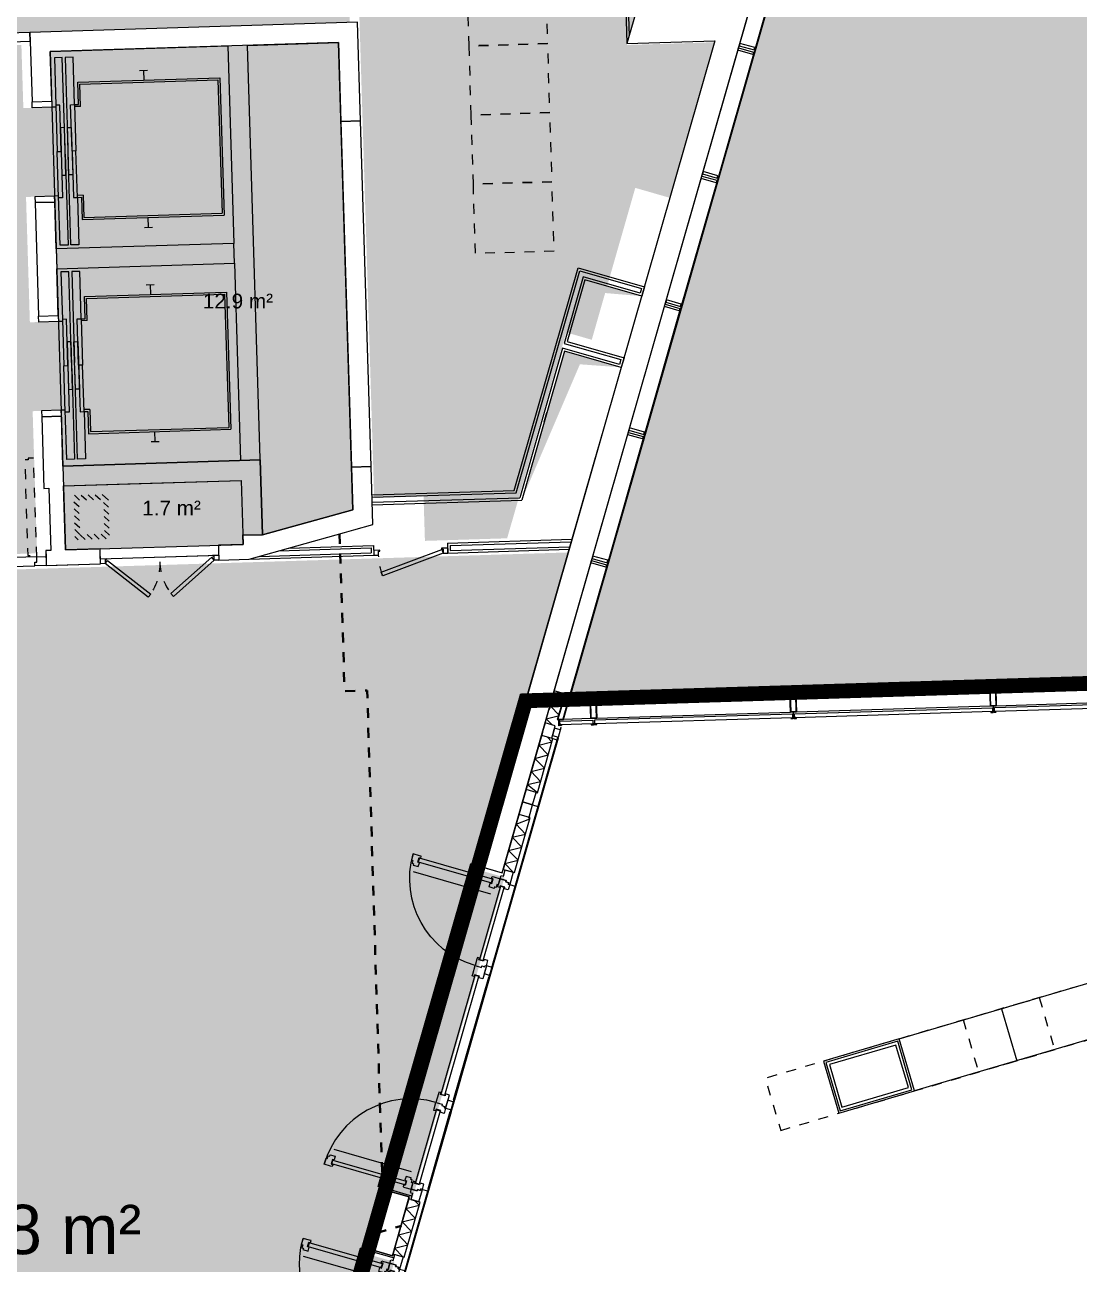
# Model space of a CAD drawing. Header units: metres. Extents: x 603172.4 to 603269.3, y 133210.7 to 133267.1.
# Drawn here: x 603221.47 to 603232.15, y 133244.41 to 133256.96 of the extents above; entities that cross this region are included whole.
import ezdxf
from ezdxf.enums import TextEntityAlignment as Align

# ---------------------------------------------------------------- set-up
doc = ezdxf.new("R2010")
doc.units = ezdxf.units.M
for name, pattern in [('AXES', [2, 1.25, -0.25, 0.25, -0.25]), ('DGN Style 1', [0.0601, 0.0001, -0.06]), ('DGN Style 2', [0.1, 0.06, -0.04]), ('DGN Style 4', [0.1601, 0.08, -0.04, 0.0001, -0.04])]:
    doc.linetypes.add(name, pattern=pattern)
for name, color, linetype in [('GEX_BAT_Archi', 251, 'Continuous'), ('GEX_EDS_sdp_2-tremie_su', 7, 'Continuous'), ('GEX_EDS_sdp_7-lt_su', 7, 'Continuous')]:
    doc.layers.add(name, color=color, linetype=linetype)
for name, color, linetype, true_color in [('GEX_EDS_sdp_1-bureau', 1, 'AXES', 0xff0000), ('GEX_EDS_sdp_2-tremie', 7, 'Continuous', 0xffff7f), ('GEX_EDS_sdp_7-lt', 150, 'Continuous', 0x007fff), ('GEX_EDS_sdp_SDP_su', 1, 'Continuous', 0xff0000), ('GEX_EDS_su_bureau', 7, 'Continuous', 0xffdf7f), ('GEX_EDS_su_circ_gene', 7, 'Continuous', 0x33cc00), ('GEX_EDS_su_ltp', 7, 'Continuous', 0x7e87d7)]:
    doc.layers.add(name, color=color, linetype=linetype, true_color=true_color)
doc.styles.add('SURF', font='swissl.ttf')

# ---------------------------------------------------------------- blocks, each defined once
blk = doc.blocks.new('CBP_SHG_FAC_hall')
at = {"layer": 'GEX_BAT_Archi', "linetype": 'Continuous'}
for p, q in [((0, 0), (0.01, 0)), ((0.022, 0), (0.012, 0))]:
    blk.add_line(p, q, dxfattribs=at)
at = {"layer": 'GEX_BAT_Archi', "linetype": 'Continuous', "flags": 128}
blk.add_lwpolyline([(0.016, 0.162), (1.356, 0.162), (1.356, 0.17), (0.016, 0.17), (0.016, 0.162)], close=True, dxfattribs=at)
at = {"layer": 'GEX_BAT_Archi', "flags": 128}
for points in [[(0.022, 0.156), (0.047, 0.156), (0.047, 0), (0.022, 0), (0.022, 0.156)], [(1.35, 0.156), (1.325, 0.156), (1.325, 0), (1.35, 0), (1.35, 0.156)]]:
    blk.add_lwpolyline(points, close=True, dxfattribs=at)
blk = doc.blocks.new('CBP_SHG_FAC_hall_1')
at = {"layer": 'GEX_BAT_Archi', "linetype": 'Continuous'}
for p, q in [((0, 0), (0.01, 0)), ((0.022, 0), (0.012, 0))]:
    blk.add_line(p, q, dxfattribs=at)
at = {"layer": 'GEX_BAT_Archi', "linetype": 'Continuous', "flags": 128}
blk.add_lwpolyline([(0.016, 0.162), (1.426, 0.162), (1.426, 0.17), (0.016, 0.17), (0.016, 0.162)], close=True, dxfattribs=at)
at = {"layer": 'GEX_BAT_Archi', "flags": 128}
for points in [[(0.022, 0.156), (0.047, 0.156), (0.047, 0), (0.022, 0), (0.022, 0.156)], [(1.42, 0.156), (1.395, 0.156), (1.395, 0), (1.42, 0), (1.42, 0.156)]]:
    blk.add_lwpolyline(points, close=True, dxfattribs=at)
blk = doc.blocks.new('CBP_SHG_FAC_mur rideau_S')
at = {"layer": 'GEX_BAT_Archi', "ltscale": 120}
for p, q in [((-0.03, 0), (-1.995, 0)), ((-0.03, -0.2), (-1.995, -0.2))]:
    blk.add_line(p, q, dxfattribs=at)
at = {"layer": 'GEX_BAT_Archi', "linetype": 'DGN Style 4'}
blk.add_line((0, -0.258), (0, -0.2), dxfattribs=at)
at = {"layer": 'GEX_BAT_Archi', "linetype": 'Continuous'}
blk.add_line((0.005, -0.262), (-0.005, -0.262), dxfattribs=at)
at = {"layer": 'GEX_BAT_Archi', "ltscale": 120, "flags": 128}
for points in [[(0.03, 0), (0.03, -0.2), (-0.03, -0.2), (-0.03, 0), (0.03, 0)], [(0.025, -0.005), (0.025, -0.195), (-0.025, -0.195), (-0.025, -0.005), (0.025, -0.005)]]:
    blk.add_lwpolyline(points, close=True, dxfattribs=at)
at = {"layer": 'GEX_BAT_Archi', "linetype": 'Continuous', "flags": 128}
blk.add_lwpolyline([(-2.015, -0.215), (-0.01, -0.215), (-0.01, -0.255), (-2.015, -0.255), (-2.015, -0.215)], close=True, dxfattribs=at)
at = {"layer": 'GEX_BAT_Archi', "flags": 128}
blk.add_lwpolyline([(-0.005, -0.26), (-0.005, -0.258), (0.005, -0.258), (0.005, -0.26), (0.005, -0.262), (0.008, -0.262), (0.028, -0.262), (0.028, -0.26), (0.008, -0.26), (0.008, -0.258), (0.008, -0.256), (-0.008, -0.256), (-0.008, -0.258), (-0.008, -0.26), (-0.028, -0.26), (-0.028, -0.262), (-0.008, -0.262), (-0.005, -0.262), (-0.005, -0.26)], close=True, dxfattribs=at)
blk = doc.blocks.new('CBP_SHG_ASC_1_1')
at = {"layer": 'GEX_BAT_Archi', "linetype": 'Continuous', "lineweight": 0}
for p, q in [((0.04, 0.5), (0.04, 0)), ((0.12, 0.5), (0.04, 0.5)), ((0.12, -0.42), (0.12, 0.5)), ((0.15, 0.5), (0.15, -0.42)), ((0.23, 0.5), (0.15, 0.5)), ((0.23, 0.02), (0.23, 0.5)), ((0.9, 0.345), (0.98, 0.345)), ((0.94, 0.345), (0.94, 0.245)), ((0.27, 0.245), (1.71, 0.245)), ((0.27, 0.02), (0.27, 0.245)), ((0.29, 0.225), (1.69, 0.225)), ((0.29, 0), (0.29, 0.225)), ((1.69, -1.125), (1.69, 0.225)), ((1.71, -1.145), (1.71, 0.245)), ((0.23, 0.02), (0.27, 0.02)), ((0.04, 0), (0, 0)), ((0.29, 0), (0.23, 0)), ((0.12, -0.48), (0.12, -1.4)), ((0.15, -1.4), (0.15, -0.48)), ((0.04, -0.9), (0, -0.9)), ((0.04, -1.4), (0.04, -0.92)), ((0.29, -0.9), (0.23, -0.9)), ((0.23, -0.92), (0.23, -1.4)), ((0.23, -0.92), (0.27, -0.92)), ((0.27, -0.92), (0.27, -1.145)), ((0.29, -0.9), (0.29, -1.125)), ((0.29, -1.125), (1.69, -1.125)), ((0.27, -1.145), (1.71, -1.145)), ((0.9, -1.245), (0.98, -1.245)), ((0.94, -1.245), (0.94, -1.145)), ((0.12, -1.4), (0.04, -1.4)), ((0.23, -1.4), (0.15, -1.4))]:
    blk.add_line(p, q, dxfattribs=at)
at = {"layer": 'GEX_BAT_Archi', "linetype": 'Continuous', "lineweight": 0, "extrusion": (0, 0, -1), "flags": 128}
for points in [[(-0.08, 0.02), (-0.04, 0.02), (-0.04, -0.45), (-0.08, -0.45), (-0.08, 0.02)], [(-0.23, -0.45), (-0.19, -0.45), (-0.19, 0.02), (-0.23, 0.02), (-0.23, -0.45)], [(-0.08, -0.21), (-0.12, -0.21), (-0.12, -0.69), (-0.08, -0.69), (-0.08, -0.21)], [(-0.15, -0.69), (-0.19, -0.69), (-0.19, -0.21), (-0.15, -0.21), (-0.15, -0.69)], [(-0.08, -0.92), (-0.04, -0.92), (-0.04, -0.45), (-0.08, -0.45), (-0.08, -0.92)], [(-0.23, -0.45), (-0.19, -0.45), (-0.19, -0.92), (-0.23, -0.92), (-0.23, -0.45)]]:
    blk.add_lwpolyline(points, close=True, dxfattribs=at)
blk = doc.blocks.new('CBP_SHG_FAC_TYPE1_OD_STR25')
at = {"layer": 'GEX_BAT_Archi'}
for p, q in [((-1.462, 0.568), (-1.462, -0.247)), ((1.462, 0.568), (1.462, -0.247))]:
    blk.add_line(p, q, dxfattribs=at)
at = {"layer": 'GEX_BAT_Archi', "ltscale": 120}
for p, q in [((-1.7, 0.03), (1.7, 0.03)), ((-1.7, -0.05), (-1.7, 0.03)), ((1.7, -0.05), (1.7, 0.03)), ((0, 0), (0, -0.05)), ((-1.605, -0.407), (-1.605, -0.462)), ((-1.585, -0.462), (-1.585, -0.47)), ((-0.77, -0.462), (-0.77, -0.47)), ((-0.647, -0.462), (-0.647, -0.47)), ((0.647, -0.462), (0.647, -0.47)), ((0.77, -0.462), (0.77, -0.47)), ((1.585, -0.462), (1.585, -0.47)), ((1.605, -0.407), (1.605, -0.462))]:
    blk.add_line(p, q, dxfattribs=at)
at = {"layer": 'GEX_BAT_Archi', "flags": 128}
for points in [[(-1.635, 0.551), (-1.635, 0.618), (-1.57, 0.618), (-1.57, 0.603), (-1.54, 0.603), (-1.54, 0.588), (-1.525, 0.588), (-1.525, 0.533), (-1.565, 0.533), (-1.565, 0.551), (-1.615, 0.551), (-1.615, 0.533), (-1.635, 0.533), (-1.635, 0.551)], [(-1.61, -0.225), (-1.61, 0.546), (-1.57, 0.546), (-1.57, -0.225), (-1.61, -0.225)], [(1.635, 0.551), (1.635, 0.618), (1.57, 0.618), (1.57, 0.603), (1.54, 0.603), (1.54, 0.588), (1.525, 0.588), (1.525, 0.533), (1.565, 0.533), (1.565, 0.551), (1.615, 0.551), (1.615, 0.533), (1.635, 0.533), (1.635, 0.551)], [(1.61, -0.225), (1.61, 0.546), (1.57, 0.546), (1.57, -0.225), (1.61, -0.225)], [(-1.615, -0.23), (-1.615, -0.212), (-1.635, -0.212), (-1.635, -0.23), (-1.635, -0.297), (-1.57, -0.297), (-1.57, -0.282), (-1.54, -0.282), (-1.54, -0.267), (-1.525, -0.267), (-1.525, -0.212), (-1.565, -0.212), (-1.565, -0.23), (-1.615, -0.23)], [(1.615, -0.23), (1.615, -0.212), (1.635, -0.212), (1.635, -0.23), (1.635, -0.297), (1.57, -0.297), (1.57, -0.282), (1.54, -0.282), (1.54, -0.267), (1.525, -0.267), (1.525, -0.212), (1.565, -0.212), (1.565, -0.23), (1.615, -0.23)], [(-1.568, -0.317), (-1.55, -0.317), (-1.55, -0.297), (-1.568, -0.297), (-1.635, -0.297), (-1.635, -0.362), (-1.62, -0.362), (-1.62, -0.392), (-1.605, -0.392), (-1.605, -0.407), (-1.55, -0.407), (-1.55, -0.367), (-1.568, -0.367), (-1.568, -0.317)], [(-0.787, -0.297), (-0.72, -0.297), (-0.72, -0.362), (-0.735, -0.362), (-0.735, -0.392), (-0.75, -0.392), (-0.75, -0.407), (-0.805, -0.407), (-0.805, -0.367), (-0.787, -0.367), (-0.787, -0.317), (-0.805, -0.317), (-0.805, -0.297), (-0.787, -0.297)], [(-0.63, -0.317), (-0.612, -0.317), (-0.612, -0.297), (-0.63, -0.297), (-0.72, -0.297), (-0.72, -0.362), (-0.735, -0.362), (-0.735, -0.392), (-0.75, -0.392), (-0.75, -0.407), (-0.612, -0.407), (-0.612, -0.367), (-0.63, -0.367), (-0.63, -0.317)], [(0.63, -0.297), (0.72, -0.297), (0.72, -0.362), (0.735, -0.362), (0.735, -0.392), (0.75, -0.392), (0.75, -0.407), (0.612, -0.407), (0.612, -0.367), (0.63, -0.367), (0.63, -0.317), (0.612, -0.317), (0.612, -0.297), (0.63, -0.297)], [(0.787, -0.297), (0.72, -0.297), (0.72, -0.362), (0.735, -0.362), (0.735, -0.392), (0.75, -0.392), (0.75, -0.407), (0.805, -0.407), (0.805, -0.367), (0.787, -0.367), (0.787, -0.317), (0.805, -0.317), (0.805, -0.297), (0.787, -0.297)], [(1.568, -0.317), (1.55, -0.317), (1.55, -0.297), (1.568, -0.297), (1.635, -0.297), (1.635, -0.362), (1.62, -0.362), (1.62, -0.392), (1.605, -0.392), (1.605, -0.407), (1.55, -0.407), (1.55, -0.367), (1.568, -0.367), (1.568, -0.317)]]:
    blk.add_lwpolyline(points, close=True, dxfattribs=at)
at = {"layer": 'GEX_BAT_Archi', "ltscale": 120, "flags": 128}
for points in [[(-1.67, -0.322), (-1.735, -0.322), (-1.735, -0.407), (-1.605, -0.407), (-1.605, -0.392), (-1.62, -0.392), (-1.62, -0.362), (-1.635, -0.362), (-1.635, -0.297), (-1.67, -0.297), (-1.67, -0.322)], [(-1.563, -0.322), (-0.792, -0.322), (-0.792, -0.362), (-1.563, -0.362), (-1.563, -0.322)], [(0.625, -0.322), (-0.625, -0.322), (-0.625, -0.362), (0.625, -0.362), (0.625, -0.322)], [(1.563, -0.322), (0.792, -0.322), (0.792, -0.362), (1.563, -0.362), (1.563, -0.322)], [(1.67, -0.322), (1.735, -0.322), (1.735, -0.407), (1.605, -0.407), (1.605, -0.392), (1.62, -0.392), (1.62, -0.362), (1.635, -0.362), (1.635, -0.297), (1.67, -0.297), (1.67, -0.322)], [(-1.585, -0.462), (-0.77, -0.462), (-0.77, -0.47), (-1.585, -0.47), (-1.585, -0.462)], [(-0.75, -0.47), (-0.667, -0.47), (-0.667, -0.407), (-0.75, -0.407), (-0.75, -0.47)], [(-0.647, -0.462), (0.647, -0.462), (0.647, -0.47), (-0.647, -0.47), (-0.647, -0.462)], [(0.667, -0.47), (0.75, -0.47), (0.75, -0.407), (0.667, -0.407), (0.667, -0.47)], [(1.585, -0.462), (0.77, -0.462), (0.77, -0.47), (1.585, -0.47), (1.585, -0.462)]]:
    blk.add_lwpolyline(points, close=True, dxfattribs=at)
at = {"layer": 'GEX_BAT_Archi'}
blk.add_arc((-1.635, -0.297), 0.915, 0, 90, dxfattribs=at)
at = {"layer": 'GEX_BAT_Archi', "extrusion": (0, 0, -1)}
blk.add_arc((-1.635, -0.297), 0.915, 0, 90, dxfattribs=at)
blk = doc.blocks.new('CBP_SHG_POR_60')
at = {"layer": 'GEX_BAT_Archi', "flags": 128}
for points in [[(0.047, 0.05), (0.667, 0.262), (0.68, 0.224), (0.06, 0.012), (0.047, 0.05)], [(0.062, 0.01), (0.047, 0.01), (0.047, 0.05), (0, 0.05), (0, 0), (0.062, 0), (0.062, 0.01)], [(0.703, 0.05), (0.703, 0.01), (0.687, 0.01), (0.687, 0), (0.75, 0), (0.75, 0.05), (0.703, 0.05)]]:
    blk.add_lwpolyline(points, close=True, dxfattribs=at)
at = {"layer": 'GEX_BAT_Archi', "linetype": 'DGN Style 2', "extrusion": (0, 0, -1)}
blk.add_arc((-0.047, 0.05), 0.655, 161.1413, 180, dxfattribs=at)
blk = doc.blocks.new('*U53')
at = {"layer": 'GEX_BAT_Archi', "flags": 128}
for points in [[(-0.538, 0.168), (-0.553, 0.167), (-0.551, 0.127), (-0.599, 0.126), (-0.6, 0.176), (-0.538, 0.178), (-0.538, 0.168)], [(0.553, 0.161), (0.552, 0.201), (0.537, 0.201), (0.536, 0.211), (0.599, 0.213), (0.6, 0.163), (0.553, 0.161)]]:
    blk.add_lwpolyline(points, close=True, dxfattribs=at)
at = {"layer": 'GEX_BAT_Archi', "ltscale": 0.922188, "flags": 128}
for points in [[(-0.527, 0.159), (-0.091, -0.181), (-0.116, -0.213), (-0.551, 0.127), (-0.527, 0.159)], [(0.527, 0.191), (0.113, -0.175), (0.139, -0.205), (0.553, 0.161), (0.527, 0.191)]]:
    blk.add_lwpolyline(points, close=True, dxfattribs=at)
at = {"layer": 'GEX_BAT_Archi', "linetype": 'DGN Style 2', "extrusion": (0, 0, -1)}
blk.add_arc((0.551, 0.127), 0.553, 178.2348, 217.9363, dxfattribs=at)
at = {"layer": 'GEX_BAT_Archi', "linetype": 'DGN Style 2'}
blk.add_arc((0.553, 0.161), 0.553, 181.7652, 221.4667, dxfattribs=at)

msp = doc.modelspace()

# ---------------------------------------------------------------- hatches: boundary and pattern name
at = {"layer": 'GEX_BAT_Archi'}
for points in [[(603223.876, 133251.793), (603223.723, 133256.749), (603224.643, 133256.777), (603223.963, 133256.608)], [(603226.5, 133252.144), (603226.933, 133253.654), (603227.509, 133253.489), (603227.09, 133253.52)], [(603222.025, 133251.794), (603222.014, 133252.144), (603222.264, 133252.152), (603222.083, 133252.063)]]:
    msp.add_hatch(color=256, dxfattribs=at).paths.add_polyline_path(points)
h = msp.add_hatch(dxfattribs=at)
h.set_pattern_fill('HATCH', color=256, style=0, pattern_type=2)
h.set_pattern_definition([(316.765, (603222.24054, 133251.662766), (-0.0342495, -0.0364276), [])])
h.paths.add_polyline_path([(603221.963, 133252.193), (603222.312, 133252.203), (603222.326, 133251.754), (603221.976, 133251.743)])
h.paths.add_polyline_path([(603222.014, 133252.144), (603222.025, 133251.794), (603222.275, 133251.802), (603222.264, 133252.152)], flags=16)
at = {"layer": 'GEX_EDS_sdp_2-tremie'}
h = msp.add_hatch(color=256, dxfattribs=at)
edge = h.paths.add_edge_path()
edge.add_line((603265.703, 133250.959), (603261.362, 133260.941))
edge.add_line((603261.362, 133260.941), (603261.314, 133260.977))
edge.add_line((603261.314, 133260.977), (603231.017, 133264.195))
edge.add_line((603231.017, 133264.195), (603226.982, 133250.126))
edge.add_line((603226.982, 133250.126), (603233.573, 133250.33))
edge.add_line((603233.573, 133250.33), (603233.592, 133250.075))
edge.add_arc((603235.327, 133250.138), 1.737, 182.0932, 361.4429)
edge.add_line((603237.063, 133250.182), (603237.066, 133250.439))
edge.add_line((603237.066, 133250.439), (603245.84, 133250.707))
edge.add_line((603245.84, 133250.707), (603245.851, 133250.348))
edge.add_line((603245.851, 133250.348), (603248.43, 133250.427))
edge.add_line((603248.43, 133250.427), (603248.4, 133251.377))
edge.add_line((603248.4, 133251.377), (603249.19, 133251.401))
edge.add_line((603249.19, 133251.401), (603249.184, 133251.591))
edge.add_line((603249.184, 133251.591), (603249.234, 133251.592))
edge.add_line((603249.234, 133251.592), (603249.2, 133252.692))
edge.add_line((603249.2, 133252.692), (603250.679, 133252.737))
edge.add_line((603250.679, 133252.737), (603250.614, 133254.866))
edge.add_line((603250.614, 133254.866), (603248.115, 133254.789))
edge.add_line((603248.115, 133254.789), (603248.187, 133252.461))
edge.add_line((603248.187, 133252.461), (603245.588, 133252.381))
edge.add_line((603245.588, 133252.381), (603245.575, 133252.8))
edge.add_line((603245.575, 133252.8), (603245.375, 133252.794))
edge.add_line((603245.375, 133252.794), (603245.14, 133260.439))
edge.add_line((603245.14, 133260.439), (603245.04, 133260.436))
edge.add_line((603245.04, 133260.436), (603245.033, 133260.636))
edge.add_line((603245.033, 133260.636), (603245.333, 133260.645))
edge.add_line((603245.333, 133260.645), (603259.289, 133259.163))
edge.add_line((603259.289, 133259.163), (603259.305, 133259.312))
edge.add_line((603259.305, 133259.312), (603259.354, 133259.307))
edge.add_line((603259.354, 133259.307), (603259.449, 133260.202))
edge.add_line((603259.449, 133260.202), (603260.878, 133260.05))
edge.add_line((603260.878, 133260.05), (603264.842, 133250.933))
edge.add_line((603264.842, 133250.933), (603265.703, 133250.959))
msp.add_hatch(color=256, dxfattribs=at).paths.add_polyline_path([(603224.788, 133252.048), (603224.643, 133256.777), (603221.724, 133256.687), (603221.853, 133252.489), (603223.852, 133252.551), (603223.876, 133251.793)])
at = {"layer": 'GEX_EDS_sdp_7-lt'}
msp.add_hatch(color=256, dxfattribs=at).paths.add_polyline_path([(603223.852, 133252.551), (603221.853, 133252.489), (603221.88, 133251.64), (603223.679, 133251.695), (603223.676, 133251.793), (603223.876, 133251.793)])
at = {"layer": 'GEX_EDS_su_bureau'}
h = msp.add_hatch(color=256, dxfattribs=at)
h.dxf.hatch_style = 1
h.paths.add_polyline_path([(603204.093, 133266.199), (603204.084, 133266.479), (603200.706, 133266.375), (603200.714, 133266.095), (603200.045, 133266.074), (603200.036, 133266.354), (603196.658, 133266.25), (603196.666, 133265.97), (603195.997, 133265.949), (603195.988, 133266.229), (603192.61, 133266.125), (603192.618, 133265.845), (603191.948, 133265.825), (603191.94, 133266.104), (603188.561, 133266), (603188.57, 133265.72), (603187.9, 133265.7), (603187.892, 133265.98), (603184.513, 133265.876), (603184.522, 133265.596), (603183.842, 133265.575), (603183.834, 133265.855), (603180.465, 133265.751), (603180.474, 133265.471), (603179.794, 133265.45), (603179.786, 133265.73), (603177.566, 133265.661), (603177.627, 133263.687), (603177.907, 133263.696), (603177.928, 133263.016), (603177.648, 133263.008), (603177.752, 133259.629), (603178.032, 133259.638), (603178.053, 133258.958), (603177.773, 133258.95), (603177.877, 133255.581), (603178.157, 133255.59), (603178.178, 133254.91), (603177.898, 133254.902), (603178.002, 133251.533), (603178.282, 133251.542), (603178.302, 133250.872), (603178.022, 133250.863), (603178.127, 133247.485), (603178.406, 133247.494), (603178.427, 133246.814), (603178.148, 133246.805), (603178.251, 133243.437), (603178.531, 133243.446), (603178.552, 133242.766), (603178.272, 133242.757), (603178.376, 133239.389), (603178.656, 133239.398), (603178.677, 133238.718), (603178.397, 133238.709), (603178.501, 133235.341), (603178.781, 133235.349), (603178.802, 133234.67), (603178.522, 133234.661), (603178.626, 133231.293), (603178.905, 133231.301), (603178.926, 133230.632), (603178.646, 133230.623), (603178.668, 133229.923), (603178.938, 133229.932), (603178.933, 133230.072), (603183.271, 133230.205), (603183.236, 133231.365), (603190.162, 133231.578), (603190.178, 133231.078), (603190.987, 133231.103), (603191.008, 133230.444), (603194.356, 133230.547), (603194.349, 133230.427), (603194.6, 133230.435), (603194.639, 133231.109), (603194.36, 133231.126), (603194.399, 133231.795), (603194.678, 133231.778), (603194.875, 133235.173), (603194.596, 133235.189), (603194.635, 133235.858), (603194.914, 133235.841), (603195.111, 133239.226), (603194.831, 133239.242), (603194.87, 133239.911), (603195.149, 133239.895), (603195.346, 133243.279), (603195.066, 133243.295), (603195.106, 133243.974), (603195.385, 133243.958), (603195.472, 133245.446), (603196.608, 133245.481), (603196.592, 133245.981), (603197.262, 133246.002), (603197.277, 133245.502), (603200.656, 133245.606), (603200.64, 133246.106), (603201.32, 133246.127), (603201.335, 133245.627), (603204.723, 133245.731), (603204.588, 133250.143), (603205.124, 133250.031), (603205.456, 133251.627), (603204.536, 133251.819), (603204.322, 133258.752), (603205.282, 133258.782), (603205.232, 133260.401), (603204.272, 133260.372)])
edge = h.paths.add_edge_path(flags=16)
edge.add_arc((603200.562, 133260.662), 0.275, 0, 360)
h.paths.add_polyline_path([(603201.039, 133258.791), (603201.23, 133252.614), (603197.847, 133253.3), (603184.153, 133252.878), (603183.987, 133258.266)], flags=16)
h.paths.add_polyline_path([(603197.759, 133258.585), (603197.919, 133253.408), (603195.869, 133253.344), (603195.775, 133256.423), (603196.674, 133256.451), (603196.671, 133256.551), (603195.772, 133256.523), (603195.71, 133258.522)], flags=0)
h.paths.add_polyline_path([(603197.834, 133258.587), (603199.383, 133258.635), (603199.412, 133257.716), (603197.862, 133257.668)], flags=0)
h.paths.add_polyline_path([(603199.458, 133258.637), (603200.967, 133258.684), (603201.15, 133252.762), (603198.432, 133253.313), (603199.621, 133253.35)], flags=0)
h.paths.add_polyline_path([(603195.588, 133258.518), (603195.651, 133256.459), (603194.008, 133256.208), (603193.938, 133258.467)], flags=0)
edge = h.paths.add_edge_path(flags=16)
edge.add_arc((603192.465, 133260.413), 0.275, 0, 360)
h.paths.add_polyline_path([(603197.865, 133257.585), (603199.414, 133257.633), (603199.442, 133256.714), (603197.893, 133256.666)], flags=0)
h.paths.add_polyline_path([(603193.796, 133258.463), (603193.866, 133256.194), (603191.356, 133255.827), (603191.277, 133258.385)], flags=0)
h.paths.add_polyline_path([(603197.896, 133256.583), (603199.445, 133256.631), (603199.473, 133255.711), (603197.924, 133255.664)], flags=0)
h.paths.add_polyline_path([(603195.397, 133256.195), (603195.482, 133253.427), (603194.133, 133253.386), (603194.053, 133255.987)], flags=0)
edge = h.paths.add_edge_path(flags=0)
edge.add_arc((603200.707, 133255.94), 0.3, 0, 360)
h.paths.add_polyline_path([(603197.927, 133255.581), (603199.476, 133255.629), (603199.504, 133254.709), (603197.955, 133254.662)], flags=0)
h.paths.add_polyline_path([(603191.203, 133258.383), (603191.27, 133256.214), (603189.671, 133256.165), (603189.642, 133257.114), (603188.032, 133257.065), (603187.995, 133258.284)], flags=0)
h.paths.add_polyline_path([(603193.87, 133256.054), (603193.888, 133255.479), (603191.369, 133255.402), (603191.36, 133255.687)], flags=0)
h.paths.add_polyline_path([(603197.957, 133254.579), (603199.507, 133254.627), (603199.543, 133253.458), (603197.993, 133253.41)], flags=0)
h.paths.add_polyline_path([(603193.874, 133255.279), (603193.933, 133253.38), (603191.434, 133253.303), (603191.417, 133253.852), (603191.217, 133253.846), (603191.234, 133253.297), (603189.625, 133253.247), (603189.562, 133255.296), (603191.165, 133255.535), (603191.183, 133254.946), (603191.383, 133254.952), (603191.375, 133255.202)], flags=0)
h.paths.add_polyline_path([(603200.207, 133254.303), (603200.607, 133254.316), (603200.622, 133253.816), (603200.222, 133253.804)], flags=0)
h.paths.add_polyline_path([(603200.258, 133254.255), (603200.558, 133254.264), (603200.571, 133253.864), (603200.271, 133253.855)], flags=0)
edge = h.paths.add_edge_path(flags=0)
edge.add_arc((603200.79, 133253.241), 0.3, 0, 360)
h.paths.add_polyline_path([(603189.208, 133256.754), (603189.226, 133256.154), (603188.726, 133256.139), (603188.708, 133256.738)], flags=0)
h.paths.add_polyline_path([(603187.895, 133258.281), (603187.936, 133256.932), (603188.556, 133256.951), (603188.64, 133254.242), (603188.02, 133254.223), (603188.054, 133253.104), (603186.595, 133253.059), (603186.436, 133258.236)], flags=0)
h.paths.add_polyline_path([(603189.356, 133254.371), (603189.362, 133254.171), (603189.162, 133254.165), (603189.156, 133254.365)], flags=0)
h.paths.add_polyline_path([(603186.35, 133258.233), (603186.378, 133257.324), (603184.819, 133257.276), (603184.791, 133258.185)], flags=0)
h.paths.add_polyline_path([(603189.411, 133253.871), (603189.426, 133253.391), (603189.186, 133253.383), (603189.172, 133253.863)], flags=0)
h.paths.add_polyline_path([(603186.381, 133257.229), (603186.409, 133256.319), (603184.85, 133256.271), (603184.822, 133257.181)], flags=0)
h.paths.add_polyline_path([(603186.412, 133256.224), (603186.44, 133255.315), (603184.881, 133255.267), (603184.853, 133256.176)], flags=0)
edge = h.paths.add_edge_path(flags=16)
edge.add_arc((603184.369, 133260.163), 0.275, 0, 360)
h.paths.add_polyline_path([(603186.443, 133255.22), (603186.471, 133254.31), (603184.912, 133254.262), (603184.884, 133255.172)], flags=0)
h.paths.add_polyline_path([(603184.736, 133258.184), (603184.896, 133253.006), (603184.246, 133252.986), (603184.087, 133258.164)], flags=0)
h.paths.add_polyline_path([(603186.474, 133254.215), (603186.51, 133253.056), (603184.95, 133253.008), (603184.915, 133254.167)], flags=0)
edge = h.paths.add_edge_path(flags=0)
edge.add_arc((603184.551, 133254.279), 0.3, 0, 360)
edge = h.paths.add_edge_path(flags=16)
edge.add_arc((603188.869, 133245.628), 0.3, 0, 360)
edge = h.paths.add_edge_path(flags=16)
edge.add_arc((603184.811, 133245.836), 0.3, 0, 360)
edge = h.paths.add_edge_path(flags=16)
edge.add_arc((603188.506, 133239.356), 0.15, 0, 360)
edge = h.paths.add_edge_path(flags=16)
edge.add_arc((603185.014, 133239.248), 0.15, 0, 360)
h.paths.add_polyline_path([(603231.003, 133265.651), (603229.079, 133265.855), (603229.049, 133265.576), (603228.373, 133265.648), (603228.402, 133265.927), (603225.051, 133266.283), (603225.022, 133266.004), (603224.326, 133266.078), (603224.355, 133266.357), (603220.974, 133266.716), (603220.945, 133266.437), (603220.268, 133266.509), (603220.298, 133266.787), (603218.905, 133266.935), (603216.938, 133266.875), (603216.947, 133266.595), (603216.277, 133266.574), (603216.27, 133266.8), (603212.88, 133266.75), (603212.889, 133266.47), (603212.219, 133266.449), (603212.21, 133266.729), (603208.822, 133266.625), (603208.83, 133266.345), (603208.161, 133266.324), (603208.152, 133266.604), (603204.764, 133266.5), (603204.772, 133266.22), (603204.193, 133266.202), (603204.369, 133260.475), (603205.329, 133260.504), (603205.382, 133258.785), (603206.071, 133258.806), (603206.068, 133258.916), (603206.168, 133258.919), (603206.194, 133258.08), (603205.055, 133258.045), (603205.107, 133256.375), (603224.758, 133256.981), (603224.681, 133259.48), (603228.046, 133259.583), (603228.597, 133261.506), (603229.722, 133261.183)])
edge = h.paths.add_edge_path(flags=16)
edge.add_arc((603208.658, 133260.912), 0.275, 0, 360)
edge = h.paths.add_edge_path(flags=16)
edge.add_arc((603216.435, 133261.777), 0.275, 0, 360)
edge = h.paths.add_edge_path(flags=16)
edge.add_arc((603217.034, 133261.795), 0.275, 0, 360)
edge = h.paths.add_edge_path(flags=16)
edge.add_arc((603224.85, 133261.411), 0.275, 0, 360)
h.paths.add_polyline_path([(603226.326, 133248.325), (603226.057, 133248.403), (603226.978, 133251.615), (603208.282, 133251.039), (603205.554, 133251.607), (603205.222, 133250.011), (603205.829, 133249.885), (603205.851, 133249.992), (603205.949, 133249.972), (603205.906, 133249.766), (603204.691, 133250.019), (603204.808, 133246.234), (603205.37, 133246.252), (603205.386, 133245.752), (603206.366, 133245.782), (603207.951, 133245.491), (603208.099, 133244.255), (603208.377, 133244.288), (603208.456, 133243.623), (603208.178, 133243.589), (603208.58, 133240.223), (603208.858, 133240.256), (603208.937, 133239.591), (603208.659, 133239.558), (603209.061, 133236.192), (603209.339, 133236.225), (603209.418, 133235.56), (603209.14, 133235.527), (603209.54, 133232.175), (603209.819, 133232.208), (603209.828, 133232.128), (603217.066, 133232.352), (603217.074, 133232.102), (603217.693, 133232.121), (603217.721, 133231.207), (603221.156, 133231.313), (603221.444, 133231.302), (603221.869, 133232.782), (603221.6, 133232.859), (603221.782, 133233.494), (603222.051, 133233.416), (603222.982, 133236.665), (603222.713, 133236.743), (603222.895, 133237.377), (603223.164, 133237.3), (603224.096, 133240.549), (603223.827, 133240.626), (603224.012, 133241.27), (603224.281, 133241.193), (603225.21, 133244.432), (603224.94, 133244.51), (603225.125, 133245.154), (603225.394, 133245.076)])
edge = h.paths.add_edge_path(flags=16)
edge.add_arc((603213.207, 133244.774), 0.3, 0, 360)
edge = h.paths.add_edge_path(flags=16)
edge.add_arc((603217.283, 133243.999), 0.3, 0, 360)
edge = h.paths.add_edge_path(flags=16)
edge.add_arc((603221.338, 133243.88), 0.3, 0, 360)
edge = h.paths.add_edge_path(flags=16)
edge.add_arc((603216.382, 133237.514), 0.15, 0, 360)
h.paths.add_polyline_path([(603188.844, 133256.227), (603189.103, 133256.235), (603189.089, 133256.668), (603188.831, 133256.66)], flags=0)
h.paths.add_polyline_path([(603194.642, 133254.571), (603194.9, 133254.579), (603194.887, 133255.012), (603194.629, 133255.004)], flags=0)
h.paths.add_polyline_path([(603200.292, 133253.84), (603200.55, 133253.848), (603200.537, 133254.281), (603200.278, 133254.273)], flags=0)
h.paths.add_polyline_path([(603192.531, 133254.071), (603192.79, 133254.079), (603192.776, 133254.512), (603192.518, 133254.504)], flags=0)
h.paths.add_polyline_path([(603189.176, 133253.408), (603189.435, 133253.416), (603189.421, 133253.849), (603189.163, 133253.841)], flags=0)
h.paths.add_polyline_path([(603189.137, 133254.048), (603189.395, 133254.056), (603189.382, 133254.489), (603189.123, 133254.481)], flags=0)
at = {"layer": 'GEX_EDS_su_circ_gene'}
h = msp.add_hatch(color=256, dxfattribs=at)
h.dxf.hatch_style = 1
h.paths.add_polyline_path([(603247.896, 133255.743), (603246.316, 133255.694), (603246.322, 133255.495), (603245.493, 133255.469), (603245.565, 133253.13), (603245.765, 133253.136), (603245.782, 133252.566), (603246.682, 133252.594), (603246.664, 133253.164), (603248.164, 133253.21), (603248.13, 133254.31), (603247.94, 133254.304)])
h.paths.add_polyline_path([(603250.685, 133252.542), (603250.749, 133250.483), (603248.45, 133250.412), (603248.422, 133251.312), (603249.252, 133251.337), (603249.216, 133252.497)])
h.paths.add_polyline_path([(603219.342, 133251.537), (603221.591, 133251.606), (603221.546, 133253.045), (603221.836, 133253.054), (603221.808, 133253.954), (603221.518, 133253.945), (603221.479, 133255.214), (603221.769, 133255.223), (603221.741, 133256.123), (603221.452, 133256.114), (603221.432, 133256.753), (603219.183, 133256.684), (603219.227, 133255.245), (603218.937, 133255.236), (603218.965, 133254.336), (603219.255, 133254.345), (603219.294, 133253.076), (603219.004, 133253.067), (603219.032, 133252.167), (603219.322, 133252.176)])
h.paths.add_polyline_path([(603215.542, 133251.454), (603216.952, 133251.498), (603216.795, 133256.575), (603215.386, 133256.532)])
h.paths.add_polyline_path([(603212.439, 133252.499), (603214.518, 133252.563), (603214.43, 133255.402), (603215.24, 133255.427), (603215.207, 133256.487), (603212.568, 133256.405), (603212.632, 133254.356), (603212.382, 133254.348)])
h.paths.add_polyline_path([(603204.722, 133252.262), (603204.602, 133256.16), (603206.711, 133256.225), (603206.768, 133254.376), (603206.488, 133254.367), (603206.551, 133252.318)])
h.paths.add_polyline_path([(603189.562, 133255.296), (603189.625, 133253.247), (603191.234, 133253.297), (603191.217, 133253.846), (603191.417, 133253.852), (603191.383, 133254.952), (603191.183, 133254.946), (603191.165, 133255.535)])
h.paths.add_polyline_path([(603188.934, 133230.38), (603189.993, 133230.412), (603189.964, 133231.362), (603188.904, 133231.329)])
h.paths.add_polyline_path([(603209.619, 133231.565), (603209.698, 133230.91), (603210.028, 133230.92), (603210.016, 133231.02), (603210.922, 133231.047), (603210.892, 133232.007), (603209.853, 133231.975), (603209.897, 133231.598)])
at = {"layer": 'GEX_EDS_su_ltp'}
h = msp.add_hatch(color=256, dxfattribs=at)
h.dxf.hatch_style = 1
h.paths.add_polyline_path([(603250.586, 133255.77), (603250.106, 133255.755), (603250.129, 133255.006), (603250.609, 133255.021)])
h.paths.add_polyline_path([(603250.036, 133255.753), (603249.327, 133255.731), (603249.35, 133254.982), (603250.059, 133255.004)])
h.paths.add_polyline_path([(603249.257, 133255.729), (603248.087, 133255.693), (603248.11, 133254.944), (603249.28, 133254.98)])
h.paths.add_polyline_path([(603223.664, 133252.33), (603221.855, 133252.274), (603221.874, 133251.655), (603223.683, 133251.71)])
h.paths.add_polyline_path([(603222.326, 133251.754), (603221.976, 133251.743), (603221.963, 133252.193), (603222.312, 133252.203)], flags=16)
h.paths.add_polyline_path([(603222.275, 133251.802), (603222.025, 133251.794), (603222.014, 133252.144), (603222.264, 133252.152)], flags=0)
h.paths.add_polyline_path([(603229.186, 133259.317), (603228.514, 133259.51), (603228.654, 133260), (603229.327, 133259.807), (603229.438, 133260.193), (603228.707, 133260.403), (603228.848, 133260.893), (603229.578, 133260.683), (603229.694, 133261.087), (603228.666, 133261.382), (603228.122, 133259.487), (603228.196, 133257.087), (603228.55, 133257.098)])
h.paths.add_polyline_path([(603228.022, 133259.483), (603224.784, 133259.383), (603225.006, 133252.166), (603225.506, 133252.182), (603225.52, 133251.732), (603226.353, 133251.758), (603226.951, 133253.843), (603227.21, 133253.768), (603227.651, 133255.306), (603228.007, 133255.204), (603228.459, 133256.781), (603227.561, 133256.753), (603227.652, 133257.07), (603228.096, 133257.084)])
h.paths.add_polyline_path([(603200.967, 133258.684), (603199.458, 133258.637), (603199.621, 133253.35), (603198.432, 133253.313), (603201.15, 133252.762)])
h.paths.add_polyline_path([(603201.007, 133255.949, -1), (603200.407, 133255.93, -1)], flags=16)
h.paths.add_polyline_path([(603200.607, 133254.316), (603200.622, 133253.816), (603200.222, 133253.804), (603200.207, 133254.303)], flags=16)
h.paths.add_polyline_path([(603200.558, 133254.264), (603200.571, 133253.864), (603200.271, 133253.855), (603200.258, 133254.255)], flags=0)
h.paths.add_polyline_path([(603201.09, 133253.25, -1), (603200.49, 133253.232, -1)], flags=16)
h.paths.add_polyline_path([(603193.87, 133256.054), (603191.36, 133255.687), (603191.369, 133255.402), (603193.888, 133255.479)])
h.paths.add_polyline_path([(603208.403, 133251.174), (603208.4, 133251.284), (603207.846, 133251.387), (603207.822, 133252.177), (603211.02, 133252.276), (603211.052, 133251.256)])
h.paths.add_polyline_path([(603207.661, 133251.407), (603207.638, 133252.151), (603204.728, 133252.062), (603204.73, 133252.017)])
h.paths.add_polyline_path([(603214.685, 133253.629), (603215.415, 133253.652), (603215.364, 133255.281), (603214.635, 133255.258)])
h.paths.add_polyline_path([(603214.707, 133252.913), (603215.437, 133252.935), (603215.417, 133253.565), (603214.688, 133253.543)])
h.paths.add_polyline_path([(603214.729, 133252.196), (603215.459, 133252.219), (603215.439, 133252.849), (603214.71, 133252.826)])
h.paths.add_polyline_path([(603214.751, 133251.47), (603215.481, 133251.493), (603215.461, 133252.132), (603214.732, 133252.11)])
h.paths.add_polyline_path([(603200.292, 133253.84), (603200.55, 133253.848), (603200.537, 133254.281), (603200.278, 133254.273)], flags=8)
h.paths.add_polyline_path([(603222.022, 133251.754), (603222.28, 133251.762), (603222.267, 133252.195), (603222.008, 133252.187)], flags=8)
h.paths.add_polyline_path([(603184.246, 133252.986), (603184.896, 133253.006), (603184.736, 133258.184), (603184.087, 133258.164)])
edge = h.paths.add_edge_path(flags=16)
edge.add_arc((603184.551, 133254.279), 0.3, 0, 360)

# ---------------------------------------------------------------- linework, layer by layer
at = {"layer": 'GEX_BAT_Archi', "ltscale": 1.25}
for p, q in [((603227.482, 133259.466), (603227.565, 133256.767)), ((603227.507, 133259.467), (603227.588, 133256.846))]:
    msp.add_line(p, q, dxfattribs=at)
at = {"layer": 'GEX_BAT_Archi'}
for p, q in [((603226.443, 133252.217), (603227.088, 133254.467)), ((603227.122, 133254.405), (603226.929, 133253.732)), ((603227.088, 133254.467), (603227.713, 133254.288)), ((603227.699, 133254.24), (603227.122, 133254.405)), ((603227.713, 133254.288), (603227.699, 133254.24)), ((603226.915, 133253.684), (603226.481, 133252.169)), ((603227.492, 133253.519), (603226.915, 133253.684)), ((603226.929, 133253.732), (603227.506, 133253.567)), ((603227.506, 133253.567), (603227.492, 133253.519)), ((603224.984, 133252.198), (603226.424, 133252.242)), ((603224.985, 133252.173), (603226.443, 133252.217)), ((603224.986, 133252.123), (603226.481, 133252.169)), ((603224.987, 133252.098), (603226.5, 133252.144)), ((603224.041, 133251.631), (603224.975, 133251.66)), ((603224.142, 133251.659), (603225, 133251.686)), ((603224.975, 133251.66), (603224.977, 133251.61)), ((603225, 133251.686), (603225.003, 133251.586)), ((603225.749, 133251.709), (603227.009, 133251.748)), ((603225.749, 133251.709), (603225.752, 133251.609)), ((603225.752, 133251.609), (603226.98, 133251.647)), ((603225.775, 133251.685), (603227.002, 133251.723)), ((603225.775, 133251.685), (603225.777, 133251.635)), ((603225.777, 133251.635), (603226.987, 133251.672)), ((603223.74, 133251.547), (603225.003, 133251.586)), ((603223.841, 133251.575), (603224.977, 133251.61)), ((603226.836, 133250.185), (603226.922, 133250.096)), ((603226.787, 133250.063), (603226.922, 133250.096)), ((603226.787, 133250.063), (603226.883, 133249.963)), ((603226.749, 133249.93), (603226.883, 133249.963)), ((603226.749, 133249.93), (603226.809, 133249.868)), ((603226.758, 133249.748), (603226.807, 133249.697)), ((603226.659, 133249.18), (603226.817, 133249.731)), ((603226.673, 133249.663), (603226.807, 133249.697)), ((603226.673, 133249.663), (603226.769, 133249.564)), ((603226.634, 133249.53), (603226.769, 133249.564)), ((603226.634, 133249.53), (603226.731, 133249.43)), ((603226.596, 133249.397), (603226.731, 133249.43)), ((603226.596, 133249.397), (603226.692, 133249.297)), ((603226.558, 133249.264), (603226.692, 133249.297)), ((603226.558, 133249.264), (603226.66, 133249.183)), ((603226.654, 133249.182), (603226.66, 133249.183)), ((603226.443, 133248.864), (603226.583, 133248.917)), ((603226.564, 133248.937), (603226.583, 133248.917)), ((603226.405, 133248.731), (603226.54, 133248.764)), ((603226.443, 133248.864), (603226.54, 133248.764)), ((603226.367, 133248.598), (603226.501, 133248.631)), ((603226.405, 133248.731), (603226.501, 133248.631)), ((603226.329, 133248.465), (603226.463, 133248.498)), ((603226.367, 133248.598), (603226.463, 133248.498)), ((603226.329, 133248.465), (603226.413, 133248.377)), ((603225.327, 133244.971), (603225.461, 133245.005)), ((603225.414, 133245.054), (603225.461, 133245.005)), ((603225.289, 133244.838), (603225.423, 133244.871)), ((603225.327, 133244.971), (603225.423, 133244.871)), ((603225.251, 133244.705), (603225.385, 133244.738)), ((603225.289, 133244.838), (603225.385, 133244.738)), ((603225.212, 133244.571), (603225.347, 133244.605)), ((603225.251, 133244.705), (603225.347, 133244.605)), ((603225.212, 133244.571), (603225.297, 133244.484))]:
    msp.add_line(p, q, dxfattribs=at)
at = {"layer": 'GEX_BAT_Archi', "linetype": 'Continuous', "ltscale": 1.25}
for q in [(603223.432, 133251.588), (603223.432, 133251.588), (603223.332, 133251.584)]:
    msp.add_line((603222.233, 133251.551), q, dxfattribs=at)
at = {"layer": 'GEX_BAT_Archi', "ltscale": 7}
msp.add_line((603226.823, 133250.189), (603226.739, 133249.895), dxfattribs=at)
at = {"layer": 'GEX_BAT_Archi', "ltscale": 120}
for p, q in [((603229.218, 133250.195), (603226.982, 133250.126)), ((603227.2, 133249.933), (603226.924, 133249.924)), ((603229.224, 133249.995), (603227.26, 133249.935)), ((603226.804, 133249.735), (603226.857, 133249.719)), ((603226.863, 133249.739), (603226.87, 133249.736)), ((603226.646, 133249.184), (603226.659, 133249.18)), ((603226.611, 133249.059), (603226.664, 133249.044)), ((603226.587, 133248.931), (603226.575, 133248.934))]:
    msp.add_line(p, q, dxfattribs=at)
at = {"layer": 'GEX_BAT_Archi', "linetype": 'DGN Style 4'}
for p, q in [((603226.877, 133249.864), (603226.875, 133249.923)), ((603229.256, 133249.938), (603229.254, 133249.996))]:
    msp.add_line(p, q, dxfattribs=at)
at = {"layer": 'GEX_BAT_Archi', "linetype": 'Continuous'}
for p, q in [((603229.261, 133249.934), (603229.25, 133249.933)), ((603227.237, 133249.871), (603227.226, 133249.871)), ((603231.36, 133246.995), (603231.515, 133246.467))]:
    msp.add_line(p, q, dxfattribs=at)
at = {"layer": 'GEX_BAT_Archi', "flags": 128}
for points in [[(603226.494, 133249.948), (603226.062, 133248.441), (603226.302, 133248.372), (603226.735, 133249.879), (603226.735, 133249.879), (603230.933, 133264.521), (603230.693, 133264.59), (603228.545, 133257.098), (603227.652, 133257.07), (603227.565, 133256.767), (603228.458, 133256.795), (603227.33, 133252.863), (603226.494, 133249.948)], [(603221.54, 133256.176), (603221.74, 133256.183), (603221.741, 133256.123), (603221.542, 133256.116), (603221.54, 133256.176)], [(603221.571, 133255.157), (603221.771, 133255.163), (603221.769, 133255.223), (603221.569, 133255.217), (603221.571, 133255.157)], [(603221.792, 133254.488), (603223.591, 133254.544), (603223.585, 133254.744), (603221.786, 133254.688), (603221.792, 133254.488)], [(603221.607, 133254.007), (603221.806, 133254.014), (603221.808, 133253.954), (603221.608, 133253.947), (603221.607, 133254.007)], [(603221.638, 133252.988), (603221.838, 133252.994), (603221.836, 133253.054), (603221.636, 133253.048), (603221.638, 133252.988)], [(603221.587, 133251.571), (603220.587, 133251.54), (603220.589, 133251.485), (603220.609, 133251.485), (603220.61, 133251.451), (603221.569, 133251.48), (603221.568, 133251.515), (603221.588, 133251.516), (603221.587, 133251.571)], [(603226.923, 133250.119), (603226.868, 133249.928), (603226.921, 133249.929), (603226.976, 133250.121), (603226.923, 133250.119)], [(603226.875, 133249.923), (603226.879, 133249.923), (603226.881, 133249.864), (603226.905, 133249.865), (603226.905, 133249.861), (603226.877, 133249.86), (603226.875, 133249.923)], [(603227.226, 133249.874), (603227.226, 133249.875), (603227.237, 133249.875), (603227.237, 133249.874), (603227.237, 133249.871), (603227.24, 133249.872), (603227.26, 133249.872), (603227.26, 133249.875), (603227.24, 133249.874), (603227.24, 133249.876), (603227.239, 133249.878), (603227.223, 133249.878), (603227.224, 133249.875), (603227.224, 133249.874), (603227.204, 133249.873), (603227.204, 133249.87), (603227.224, 133249.871), (603227.226, 133249.871), (603227.226, 133249.874)], [(603229.25, 133249.936), (603229.25, 133249.937), (603229.261, 133249.938), (603229.261, 133249.936), (603229.261, 133249.934), (603229.264, 133249.934), (603229.284, 133249.935), (603229.284, 133249.937), (603229.264, 133249.936), (603229.264, 133249.938), (603229.263, 133249.94), (603229.247, 133249.94), (603229.248, 133249.937), (603229.248, 133249.936), (603229.228, 133249.935), (603229.228, 133249.933), (603229.248, 133249.933), (603229.25, 133249.933), (603229.25, 133249.936)], [(603226.898, 133249.842), (603226.891, 133249.819), (603226.833, 133249.836), (603226.813, 133249.763), (603226.873, 133249.746), (603226.894, 133249.818), (603226.901, 133249.842), (603226.898, 133249.842)], [(603229.618, 133246.43), (603229.745, 133245.998), (603230.417, 133246.196), (603230.29, 133246.627), (603229.618, 133246.43)], [(603225.361, 133245.09), (603225.19, 133244.494), (603224.95, 133244.563), (603225.121, 133245.159), (603225.361, 133245.09)], [(603225.356, 133245.071), (603225.196, 133244.513), (603225.311, 133244.48), (603225.471, 133245.037), (603225.356, 133245.071)]]:
    msp.add_lwpolyline(points, close=True, dxfattribs=at)
at = {"layer": 'GEX_BAT_Archi', "linetype": 'Continuous', "flags": 128}
msp.add_lwpolyline([(603227.652, 133257.07), (603227.565, 133256.767), (603228.458, 133256.795), (603227.33, 133252.863), (603227.231, 133252.524), (603226.06, 133248.442), (603226.302, 133248.372), (603226.735, 133249.879), (603226.735, 133249.879), (603226.778, 133250.032), (603226.79, 133250.072), (603226.79, 133250.072), (603226.806, 133250.129), (603226.823, 133250.189), (603226.83, 133250.213), (603229.435, 133259.295)], dxfattribs=at)
at = {"layer": 'GEX_BAT_Archi', "linetype": 'DGN Style 2', "flags": 128}
for points in [[(603225.943, 133257.443), (603225.964, 133256.743), (603226.764, 133256.768), (603226.742, 133257.467), (603225.943, 133257.443)], [(603225.964, 133256.743), (603225.986, 133256.043), (603226.786, 133256.068), (603226.764, 133256.768), (603225.964, 133256.743)], [(603225.986, 133256.043), (603226.007, 133255.344), (603226.807, 133255.368), (603226.786, 133256.068), (603225.986, 133256.043)], [(603226.007, 133255.344), (603226.029, 133254.644), (603226.829, 133254.669), (603226.807, 133255.368), (603226.007, 133255.344)], [(603221.587, 133251.571), (603221.556, 133252.57), (603221.501, 133252.569), (603221.501, 133252.554), (603221.466, 133252.553), (603221.496, 133251.583), (603221.531, 133251.584), (603221.532, 133251.569), (603221.587, 133251.571)], [(603226.811, 133250.127), (603226.783, 133250.031), (603226.778, 133250.032), (603226.806, 133250.129), (603226.811, 133250.127)], [(603226.912, 133250.098), (603226.884, 133250.002), (603226.778, 133250.032), (603226.806, 133250.129), (603226.912, 133250.098)], [(603230.976, 133246.882), (603231.743, 133247.108), (603231.899, 133246.58), (603231.131, 133246.354), (603230.976, 133246.882)]]:
    msp.add_lwpolyline(points, close=True, dxfattribs=at)
at = {"layer": 'GEX_BAT_Archi', "linetype": 'Continuous', "flags": 128}
for points in [[(603221.806, 133254.014), (603221.792, 133254.488), (603223.591, 133254.544), (603223.653, 133252.545), (603221.853, 133252.489), (603221.838, 133252.994), (603221.638, 133252.988), (603221.66, 133252.263), (603221.71, 133252.265), (603221.73, 133251.635), (603221.68, 133251.634), (603221.682, 133251.574), (603221.682, 133251.574), (603221.684, 133251.484), (603221.784, 133251.487), (603222.234, 133251.501), (603222.231, 133251.601), (603222.229, 133251.651), (603221.88, 133251.64), (603221.86, 133252.289), (603222.509, 133252.309), (603223.659, 133252.345), (603223.679, 133251.695), (603223.429, 133251.688), (603223.43, 133251.638), (603223.433, 133251.538), (603223.74, 133251.547), (603224.706, 133251.817), (603224.801, 133251.844), (603224.993, 133251.898), (603224.975, 133252.486), (603224.775, 133252.479), (603224.788, 133252.048), (603223.876, 133251.793), (603223.723, 133256.749), (603224.643, 133256.777), (603224.667, 133255.978), (603224.867, 133255.984), (603224.836, 133256.983), (603221.518, 133256.881), (603221.521, 133256.791), (603221.54, 133256.176), (603221.74, 133256.183), (603221.724, 133256.687), (603223.523, 133256.743), (603223.585, 133254.744), (603221.786, 133254.688), (603221.771, 133255.163), (603221.571, 133255.157), (603221.607, 133254.007), (603221.806, 133254.014)], [(603221.607, 133254.007), (603221.806, 133254.014), (603221.792, 133254.488), (603223.591, 133254.544), (603223.653, 133252.545), (603221.853, 133252.489), (603221.838, 133252.994), (603221.638, 133252.988), (603221.66, 133252.263), (603221.71, 133252.265), (603221.73, 133251.635), (603221.68, 133251.634), (603221.684, 133251.484), (603222.234, 133251.501), (603222.229, 133251.651), (603221.88, 133251.64), (603221.86, 133252.289), (603223.659, 133252.345), (603223.679, 133251.695), (603223.429, 133251.688), (603223.43, 133251.638), (603223.433, 133251.538), (603223.74, 133251.547), (603224.706, 133251.817), (603224.801, 133251.844), (603224.993, 133251.898), (603224.975, 133252.486), (603224.775, 133252.479), (603224.788, 133252.048), (603223.876, 133251.793), (603223.723, 133256.749), (603224.643, 133256.777), (603224.667, 133255.978), (603224.867, 133255.984), (603224.836, 133256.983), (603221.518, 133256.881), (603221.521, 133256.791), (603221.54, 133256.176), (603221.74, 133256.183), (603221.724, 133256.687), (603223.523, 133256.743), (603223.585, 133254.744), (603221.786, 133254.688), (603221.771, 133255.163), (603221.571, 133255.157), (603221.607, 133254.007)], [(603224.667, 133255.978), (603224.775, 133252.479), (603224.975, 133252.486), (603224.867, 133255.984), (603224.667, 133255.978)], [(603226.888, 133249.908), (603227.22, 133249.918), (603227.221, 133249.878), (603226.889, 133249.868), (603226.888, 133249.908)], [(603227.24, 133249.919), (603229.244, 133249.981), (603229.245, 133249.941), (603227.241, 133249.879), (603227.24, 133249.919)], [(603230.324, 133246.69), (603232.398, 133247.301), (603232.553, 133246.773), (603230.479, 133246.162), (603230.324, 133246.69)], [(603229.712, 133245.936), (603230.479, 133246.162), (603230.324, 133246.69), (603229.556, 133246.463), (603229.712, 133245.936)], [(603229.725, 133245.961), (603230.454, 133246.175), (603230.31, 133246.665), (603229.581, 133246.45), (603229.725, 133245.961)], [(603229.745, 133245.998), (603230.417, 133246.196), (603230.29, 133246.627), (603229.618, 133246.43), (603229.745, 133245.998)], [(603225.361, 133245.09), (603225.121, 133245.159), (603224.95, 133244.563), (603225.19, 133244.494), (603225.361, 133245.09)]]:
    msp.add_lwpolyline(points, close=True, dxfattribs=at)
at = {"layer": 'GEX_BAT_Archi', "flags": 128}
for points in [[(603221.521, 133256.791), (603221.518, 133256.881), (603220.613, 133256.853), (603220.615, 133256.818), (603220.63, 133256.818), (603220.631, 133256.763), (603221.521, 133256.791)], [(603226.424, 133252.242), (603227.071, 133254.498)], [(603227.071, 133254.498), (603227.744, 133254.305), (603227.716, 133254.209), (603227.139, 133254.374)], [(603227.139, 133254.374), (603226.96, 133253.75)], [(603226.933, 133253.654), (603226.5, 133252.144)], [(603226.96, 133253.75), (603227.537, 133253.584), (603227.509, 133253.488), (603226.933, 133253.654)], [(603226.753, 133253.029), (603226.726, 133252.933)], [(603221.682, 133251.574), (603221.684, 133251.484), (603221.569, 133251.48), (603221.568, 133251.515), (603221.588, 133251.516), (603221.587, 133251.571), (603221.682, 133251.574)], [(603226.71, 133249.793), (603226.312, 133248.406), (603226.427, 133248.373), (603226.587, 133248.931)], [(603226.863, 133249.739), (603221.558, 133231.24)], [(603226.87, 133249.736), (603221.565, 133231.238)]]:
    msp.add_lwpolyline(points, dxfattribs=at)
at = {"layer": 'GEX_BAT_Archi', "ltscale": 120, "flags": 128}
for points in [[(603224.667, 133255.978), (603224.775, 133252.479), (603224.975, 133252.486), (603224.867, 133255.984), (603224.667, 133255.978)], [(603224.667, 133255.978), (603224.775, 133252.479), (603224.975, 133252.486), (603224.867, 133255.984), (603224.667, 133255.978)], [(603226.919, 133250.124), (603226.861, 133249.922), (603226.924, 133249.924), (603226.982, 133250.126), (603226.919, 133250.124)], [(603227.254, 133250.135), (603227.26, 133249.935), (603227.2, 133249.933), (603227.194, 133250.133), (603227.254, 133250.135)], [(603227.249, 133250.129), (603227.255, 133249.94), (603227.205, 133249.938), (603227.199, 133250.128), (603227.249, 133250.129)], [(603229.278, 133250.197), (603229.284, 133249.997), (603229.224, 133249.995), (603229.218, 133250.195), (603229.278, 133250.197)], [(603229.273, 133250.192), (603229.279, 133250.002), (603229.229, 133250), (603229.223, 133250.19), (603229.273, 133250.192)], [(603226.84, 133249.86), (603226.737, 133249.889), (603226.702, 133249.764), (603226.804, 133249.735), (603226.84, 133249.86)], [(603226.646, 133249.184), (603226.544, 133249.214), (603226.508, 133249.089), (603226.611, 133249.059), (603226.646, 133249.184)], [(603226.426, 133248.217), (603226.434, 133248.215), (603226.671, 133249.042), (603226.664, 133249.044), (603226.426, 133248.217)], [(603226.611, 133249.059), (603226.508, 133249.089), (603226.472, 133248.964), (603226.575, 133248.934), (603226.611, 133249.059)]]:
    msp.add_lwpolyline(points, close=True, dxfattribs=at)
at = {"layer": 'GEX_BAT_Archi', "linetype": 'DGN Style 4', "lineweight": 40, "flags": 128}
msp.add_lwpolyline([(603224.656, 133251.803), (603224.706, 133250.211), (603224.935, 133250.217), (603225.093, 133245.095), (603224.981, 133244.709), (603225.283, 133244.798)], dxfattribs=at)
at = {"layer": 'GEX_BAT_Archi', "linetype": 'DGN Style 1', "flags": 128}
msp.add_lwpolyline([(603229.124, 133245.763), (603233.906, 133247.172), (603233.751, 133247.699), (603228.968, 133246.29), (603229.124, 133245.763)], close=True, dxfattribs=at)
at = {"layer": 'GEX_BAT_Archi', "lineweight": 0, "flags": 128}
msp.add_lwpolyline([(603225.386, 133245.098), (603225.125, 133245.173), (603224.946, 133244.548), (603225.207, 133244.473)], dxfattribs=at)
at = {"layer": 'GEX_BAT_Archi'}
msp.add_solid([(603226.96, 133253.75), (603227.21, 133254.253), (603227.139, 133254.374), (603227.715, 133254.21)], dxfattribs=at)
at = {"layer": 'GEX_EDS_sdp_1-bureau', "const_width": 0.15}
msp.add_lwpolyline([(603233.573, 133250.33), (603226.54, 133250.113), (603221.163, 133231.358), (603209.978, 133231.013), (603210, 133230.839), (603209.752, 133230.831), (603209.736, 133230.959), (603209.711, 133230.956), (603209.657, 133231.397), (603209.682, 133231.4), (603209.662, 133231.558), (603209.907, 133231.588), (603208.139, 133245.966), (603206.475, 133246.283), (603195.247, 133245.937), (603194.338, 133230.531), (603178.964, 133230.057), (603177.876, 133265.371), (603219.257, 133266.646), (603230.927, 133265.407), (603230.593, 133264.24), (603261.314, 133260.977)], dxfattribs=at)
at = {"layer": 'GEX_EDS_sdp_2-tremie'}
msp.add_lwpolyline([(603261.314, 133260.977), (603231.017, 133264.195), (603226.982, 133250.126), (603233.573, 133250.33)], dxfattribs=at)
msp.add_lwpolyline([(603224.788, 133252.048), (603224.643, 133256.777), (603221.724, 133256.687), (603221.853, 133252.489), (603223.852, 133252.551), (603223.876, 133251.793)], close=True, dxfattribs=at)
at = {"layer": 'GEX_EDS_sdp_7-lt'}
msp.add_lwpolyline([(603223.852, 133252.551), (603221.853, 133252.489), (603221.88, 133251.64), (603223.679, 133251.695), (603223.676, 133251.793), (603223.876, 133251.793)], close=True, dxfattribs=at)

# ---------------------------------------------------------------- block references
at = {"layer": 'GEX_BAT_Archi'}
for name, p, rotation in [('CBP_SHG_FAC_hall', (603229.076, 133258.043), 253.999913360075), ('CBP_SHG_FAC_hall', (603228.704, 133256.745), 253.999913360075), ('CBP_SHG_FAC_hall', (603228.332, 133255.447), 253.999913360075), ('CBP_SHG_FAC_hall', (603227.959, 133254.15), 253.999913360075), ('CBP_SHG_FAC_hall', (603227.587, 133252.852), 253.999913360075), ('CBP_SHG_POR_60', (603225.751, 133251.659), 181.7651945879573), ('CBP_SHG_FAC_hall_1', (603227.215, 133251.554), 253.999913360075)]:
    msp.add_blockref(name, p, dxfattribs=dict(at, rotation=rotation))
at = {"layer": 'GEX_BAT_Archi', "linetype": 'Continuous', "lineweight": 0, "extrusion": (0, 0, -1), "rotation": 178.2348054033958}
for p in [(-603221.769, 133255.223), (-603221.836, 133253.054)]:
    msp.add_blockref('CBP_SHG_ASC_1_1', p, dxfattribs=at)
at = {"layer": 'GEX_BAT_Archi'}
msp.add_blockref('*U53', (603222.833, 133251.375), dxfattribs=at)
at = {"layer": 'GEX_BAT_Archi', "ltscale": 120}
for name, p, rotation in [('CBP_SHG_FAC_mur rideau_S', (603231.272, 133250.258), 1.765194605391871), ('CBP_SHG_FAC_mur rideau_S', (603233.296, 133250.321), 1.765194605391871), ('CBP_SHG_FAC_TYPE1_OD_STR25', (603225.545, 133246.821), 73.99855365179309), ('CBP_SHG_FAC_TYPE1_OD_STR25', (603224.429, 133242.928), 73.99855365179309)]:
    msp.add_blockref(name, p, dxfattribs=dict(at, rotation=rotation))

# ---------------------------------------------------------------- texts
at = {"layer": 'GEX_EDS_sdp_2-tremie_su', "style": 'SURF'}
msp.add_text('12.9 m²', height=0.15, dxfattribs=at).set_placement((603223.626, 133254.16), align=Align.MIDDLE_CENTER)
msp.add_text('12.9 m²', height=0.15, dxfattribs=at).set_placement((603223.626, 133254.16), align=Align.MIDDLE_CENTER)
at = {"layer": 'GEX_EDS_sdp_7-lt_su', "style": 'SURF'}
msp.add_text('1.7 m²', height=0.15, dxfattribs=at).set_placement((603222.953, 133252.064), align=Align.MIDDLE_CENTER)
msp.add_text('1.7 m²', height=0.15, dxfattribs=at).set_placement((603222.953, 133252.064), align=Align.MIDDLE_CENTER)
at = {"layer": 'GEX_EDS_sdp_SDP_su', "style": 'SURF'}
msp.add_text('1890.8 m²', height=0.5, dxfattribs=at).set_placement((603221.076, 133244.76), align=Align.MIDDLE_CENTER)
msp.add_text('1890.8 m²', height=0.5, dxfattribs=at).set_placement((603221.076, 133244.76), align=Align.MIDDLE_CENTER)
msp.add_text('1890.8 m²', height=0.5, dxfattribs=at).set_placement((603221.076, 133244.76), align=Align.MIDDLE_CENTER)

doc.saveas('drawing.dxf')
